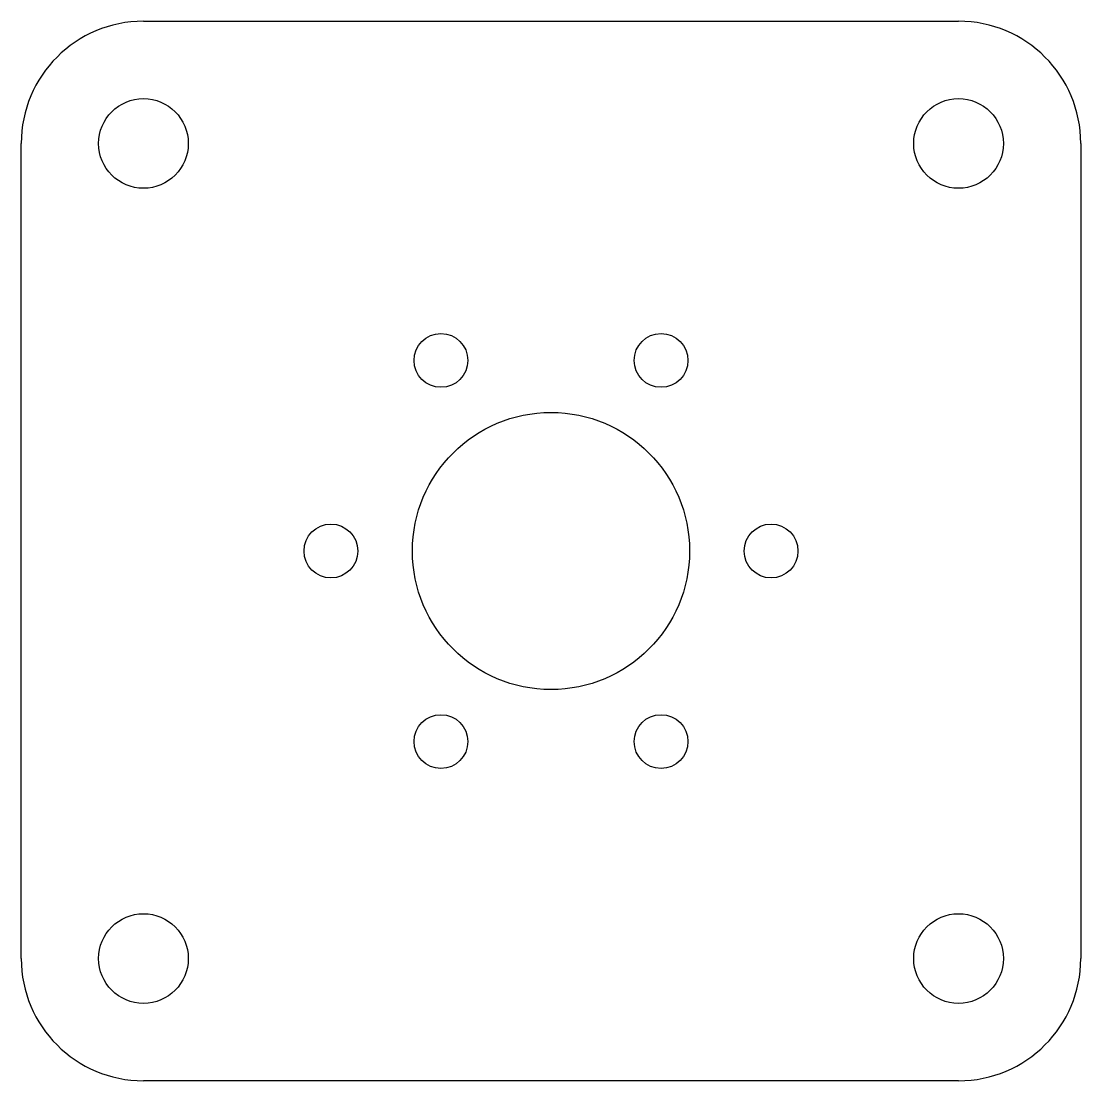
# Model space of a CAD drawing. Header units: millimetres. Extents: x -65 to 65, y -65 to 65.
import ezdxf

# ---------------------------------------------------------------- set-up
doc = ezdxf.new("R2010")
doc.units = ezdxf.units.MM

msp = doc.modelspace()

# ---------------------------------------------------------------- linework, layer by layer
at = {"color": 7, "linetype": 'Continuous', "lineweight": 25}
for p, q in [((-50, 65), (50, 65)), ((-65, -50), (-65, 50)), ((65, 50), (65, -50)), ((50, -65), (-50, -65))]:
    msp.add_line(p, q, dxfattribs=at)
for centre, radius in [((-50, 50), 5.5), ((50, 50), 5.5), ((-13.5, 23.38), 3.3), ((13.5, 23.38), 3.3), ((0, 0), 17), ((-27, 0), 3.3), ((27, 0), 3.3), ((-13.5, -23.38), 3.3), ((13.5, -23.38), 3.3), ((-50, -50), 5.5), ((50, -50), 5.5)]:
    msp.add_circle(centre, radius, dxfattribs=at)
for centre, start, end in [((-50, 50), 90, 180), ((50, 50), 0, 90), ((-50, -50), 180, 270), ((50, -50), 270, 0)]:
    msp.add_arc(centre, 15, start, end, dxfattribs=at)

doc.saveas('drawing.dxf')
